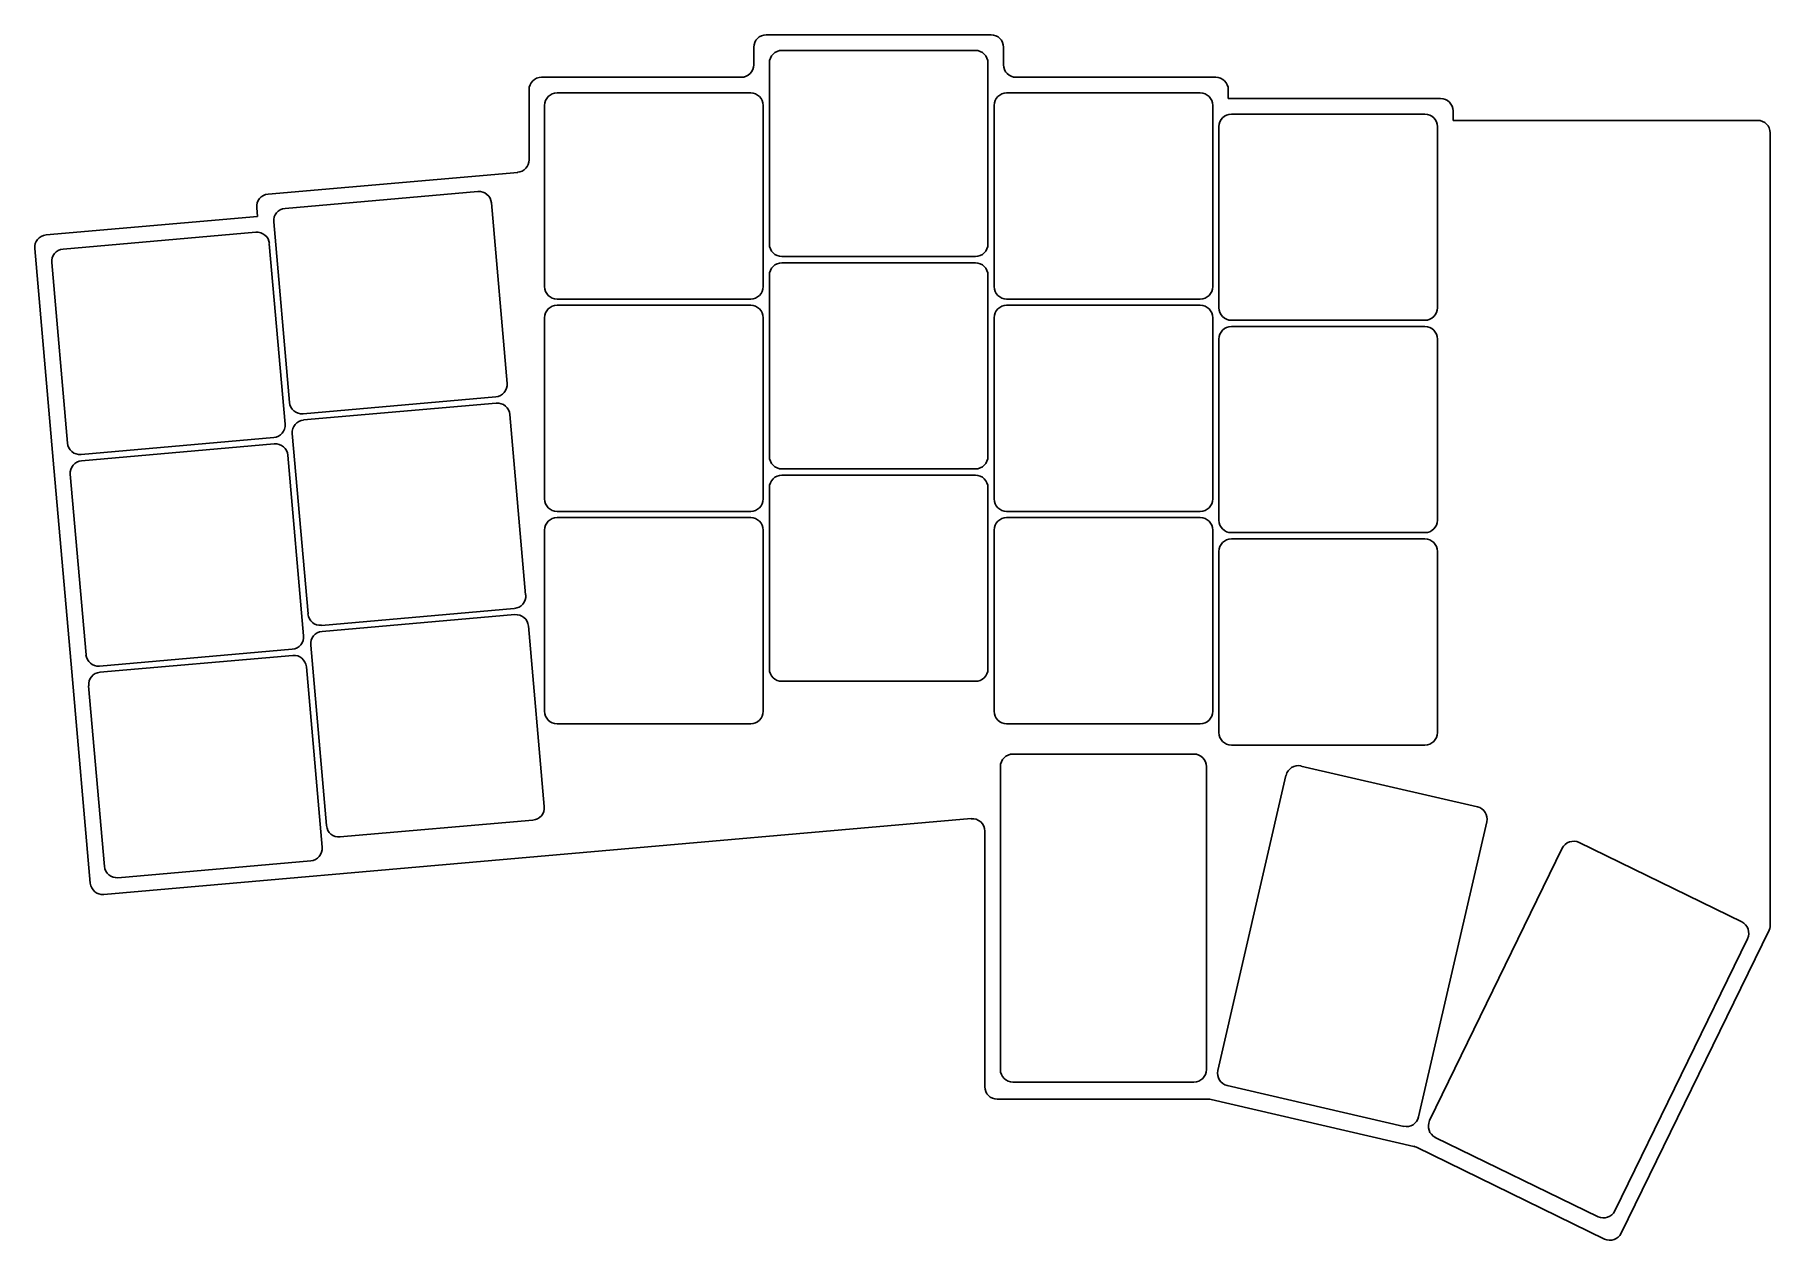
# Model space of a CAD drawing. Header units: millimetres. Extents: x 4 to 143, y -36 to 60.
import ezdxf

# ---------------------------------------------------------------- set-up
doc = ezdxf.new("R2010")
doc.units = ezdxf.units.MM

msp = doc.modelspace()

# ---------------------------------------------------------------- linework, layer by layer
for p, q in [((80.85, 60.14), (62.85, 60.14)), ((61.85, 59.14), (61.85, 57.74)), ((79.6, 58.89), (64.1, 58.89)), ((81.85, 57.74), (81.85, 59.14)), ((63.1, 57.89), (63.1, 43.39)), ((80.6, 43.39), (80.6, 57.89)), ((43.85, 55.74), (43.85, 50.13)), ((60.85, 56.74), (44.85, 56.74)), ((98.85, 56.74), (82.85, 56.74)), ((99.85, 55.04), (99.85, 55.74)), ((45.1, 54.49), (45.1, 39.99)), ((61.6, 55.49), (46.1, 55.49)), ((62.6, 39.99), (62.6, 54.49)), ((81.1, 54.49), (81.1, 39.99)), ((97.6, 55.49), (82.1, 55.49)), ((98.6, 39.99), (98.6, 54.49)), ((116.85, 55.04), (99.85, 55.04)), ((115.6, 53.79), (100.1, 53.79)), ((117.85, 53.29), (117.85, 54.04)), ((142.25, 53.29), (117.85, 53.29)), ((99.1, 52.79), (99.1, 38.29)), ((116.6, 38.29), (116.6, 52.79)), ((143.25, -10.96), (143.25, 52.29)), ((22.96, 47.38), (42.94, 49.13)), ((39.75, 47.6), (24.31, 46.24)), ((22.05, 46.3), (22.11, 45.6)), ((42.1, 32.24), (40.84, 46.69)), ((22.11, 45.6), (5.17, 44.12)), ((23.4, 45.16), (24.67, 30.72)), ((21.97, 44.33), (6.53, 42.98)), ((24.32, 28.98), (23.05, 43.42)), ((4.27, 43.04), (5.75, 26.1)), ((5.62, 41.9), (6.88, 27.45)), ((64.1, 42.39), (79.6, 42.39)), ((79.6, 41.89), (64.1, 41.89)), ((63.1, 40.89), (63.1, 26.39)), ((80.6, 26.39), (80.6, 40.89)), ((46.1, 38.99), (61.6, 38.99)), ((82.1, 38.99), (97.6, 38.99)), ((61.6, 38.49), (46.1, 38.49)), ((97.6, 38.49), (82.1, 38.49)), ((45.1, 37.49), (45.1, 22.99)), ((62.6, 22.99), (62.6, 37.49)), ((81.1, 37.49), (81.1, 22.99)), ((98.6, 22.99), (98.6, 37.49)), ((100.1, 37.29), (115.6, 37.29)), ((115.6, 36.79), (100.1, 36.79)), ((99.1, 35.79), (99.1, 21.29)), ((116.6, 21.29), (116.6, 35.79)), ((25.75, 29.81), (41.19, 31.16)), ((41.23, 30.66), (25.79, 29.31)), ((43.58, 15.31), (42.32, 29.75)), ((7.97, 26.55), (23.41, 27.9)), ((24.88, 28.23), (26.15, 13.78)), ((23.45, 27.4), (8.01, 26.05)), ((25.8, 12.04), (24.53, 26.49)), ((7.23, 9.16), (5.75, 26.1)), ((64.1, 25.39), (79.6, 25.39)), ((7.1, 24.96), (8.37, 10.52)), ((63.1, 23.89), (63.1, 9.39)), ((79.6, 24.89), (64.1, 24.89)), ((80.6, 9.39), (80.6, 23.89)), ((46.1, 21.99), (61.6, 21.99)), ((61.6, 21.49), (46.1, 21.49)), ((82.1, 21.99), (97.6, 21.99)), ((97.6, 21.49), (82.1, 21.49)), ((45.1, 20.49), (45.1, 5.99)), ((62.6, 5.99), (62.6, 20.49)), ((81.1, 20.49), (81.1, 5.99)), ((98.6, 5.99), (98.6, 20.49)), ((100.1, 20.29), (115.6, 20.29)), ((115.6, 19.79), (100.1, 19.79)), ((99.1, 18.79), (99.1, 4.29)), ((116.6, 4.29), (116.6, 18.79)), ((27.23, 12.87), (42.67, 14.22)), ((42.72, 13.73), (27.28, 12.37)), ((45.06, -1.63), (43.8, 12.82)), ((26.37, 11.29), (27.63, -3.15)), ((9.45, 9.61), (24.89, 10.96)), ((24.93, 10.46), (9.49, 9.11)), ((7.23, 9.16), (8.71, -7.77)), ((27.28, -4.89), (26.02, 9.55)), ((64.1, 8.39), (79.6, 8.39)), ((8.58, 8.03), (9.85, -6.42)), ((46.1, 4.99), (61.6, 4.99)), ((82.1, 4.99), (97.6, 4.99)), ((100.1, 3.29), (115.6, 3.29)), ((81.6, 1.57), (81.6, -22.68)), ((97.1, 2.57), (82.6, 2.57)), ((98.1, -22.68), (98.1, 1.57)), ((119.8, -1.65), (105.67, 1.61)), ((104.47, 0.86), (99.02, -22.77)), ((9.79, -8.68), (79.26, -2.6)), ((28.71, -4.06), (44.15, -2.71)), ((80.35, -24.06), (80.35, -3.6)), ((115.09, -26.48), (120.55, -2.85)), ((126.6, -4.97), (115.97, -26.77)), ((140.97, -10.87), (127.94, -4.51)), ((10.93, -7.33), (26.37, -5.97)), ((130.8, -34), (141.43, -12.21)), ((131.32, -35.79), (143.16, -11.52)), ((82.6, -23.68), (97.1, -23.68)), ((99.77, -23.97), (113.9, -27.23)), ((81.35, -25.06), (98.26, -25.06)), ((98.48, -25.08), (114.72, -28.83)), ((114.93, -28.9), (129.98, -36.25)), ((116.43, -28.11), (129.46, -34.46))]:
    msp.add_line(p, q)
for centre, start, end in [((62.85, 59.14), 90, 180), ((80.85, 59.14), 0, 90), ((64.1, 57.89), 90, 180), ((79.6, 57.89), 0, 90), ((60.85, 57.74), 270, 0), ((82.85, 57.74), 180, 270), ((44.85, 55.74), 90, 180), ((98.85, 55.74), 0, 90), ((46.1, 54.49), 90, 180), ((61.6, 54.49), 0, 90), ((82.1, 54.49), 90, 180), ((97.6, 54.49), 0, 90), ((116.85, 54.04), 0, 90), ((100.1, 52.79), 90, 180), ((115.6, 52.79), 0, 90), ((142.25, 52.29), 0, 90), ((42.85, 50.13), 275, 0), ((23.04, 46.39), 95, 185), ((39.84, 46.6), 5, 95), ((24.4, 45.25), 95, 185), ((5.26, 43.12), 95, 185), ((22.06, 43.34), 5, 95), ((64.1, 43.39), 180, 270), ((79.6, 43.39), 270, 360), ((6.62, 41.99), 95, 185), ((64.1, 40.89), 90, 180), ((79.6, 40.89), 0, 90), ((46.1, 39.99), 180, 270), ((61.6, 39.99), 270, 360), ((82.1, 39.99), 180, 270), ((97.6, 39.99), 270, 360), ((46.1, 37.49), 90, 180), ((61.6, 37.49), 0, 90), ((82.1, 37.49), 90, 180), ((97.6, 37.49), 0, 90), ((100.1, 38.29), 180, 270), ((115.6, 38.29), 270, 360), ((100.1, 35.79), 90, 180), ((115.6, 35.79), 0, 90), ((41.1, 32.15), 275, 5), ((25.66, 30.8), 185, 275), ((41.32, 29.66), 5, 95), ((25.88, 28.31), 95, 185), ((23.32, 28.89), 275, 5), ((7.88, 27.54), 185, 275), ((23.54, 26.4), 5, 95), ((6.74, 26.19), 184.9744, 185), ((8.1, 25.05), 95, 185), ((64.1, 26.39), 180, 270), ((79.6, 26.39), 270, 360), ((64.1, 23.89), 90, 180), ((79.6, 23.89), 0, 90), ((46.1, 22.99), 180, 270), ((61.6, 22.99), 270, 360), ((82.1, 22.99), 180, 270), ((97.6, 22.99), 270, 360), ((46.1, 20.49), 90, 180), ((61.6, 20.49), 0, 90), ((82.1, 20.49), 90, 180), ((97.6, 20.49), 0, 90), ((100.1, 21.29), 180, 270), ((115.6, 21.29), 270, 360), ((100.1, 18.79), 90, 180), ((115.6, 18.79), 0, 90), ((42.59, 15.22), 275, 5), ((27.14, 13.87), 185, 275), ((42.8, 12.73), 5, 95), ((24.8, 11.96), 275, 5), ((27.36, 11.38), 95, 185), ((9.36, 10.61), 185, 275), ((25.02, 9.47), 5, 95), ((8.22, 9.25), 185, 185.0256), ((9.58, 8.12), 95, 185), ((64.1, 9.39), 180, 270), ((79.6, 9.39), 270, 360), ((46.1, 5.99), 180, 270), ((61.6, 5.99), 270, 360), ((82.1, 5.99), 180, 270), ((97.6, 5.99), 270, 360), ((100.1, 4.29), 180, 270), ((115.6, 4.29), 270, 360), ((82.6, 1.57), 90, 180), ((97.1, 1.57), 0, 90), ((105.45, 0.64), 77, 167), ((44.07, -1.72), 275, 5), ((79.35, -3.6), 0, 95), ((119.58, -2.63), 347, 77), ((28.63, -3.07), 185, 275), ((26.28, -4.98), 275, 5), ((127.5, -5.41), 64, 154), ((10.84, -6.33), 185, 275), ((9.71, -7.68), 185, 275), ((140.53, -11.77), 334, 64), ((142.26, -11.08), 334, 366.1366), ((142.25, -10.96), 359.0187, 360), ((82.6, -22.68), 180, 270), ((97.1, -22.68), 270, 0), ((99.99, -22.99), 167, 257), ((81.35, -24.06), 180, 270), ((98.26, -26.06), 77, 90), ((114.12, -26.25), 257, 347), ((116.87, -27.21), 154, 244), ((114.49, -29.8), 64, 77), ((129.9, -33.56), 244, 334), ((130.42, -35.35), 244, 334)]:
    msp.add_arc(centre, 1, start, end)

doc.saveas('drawing.dxf')
